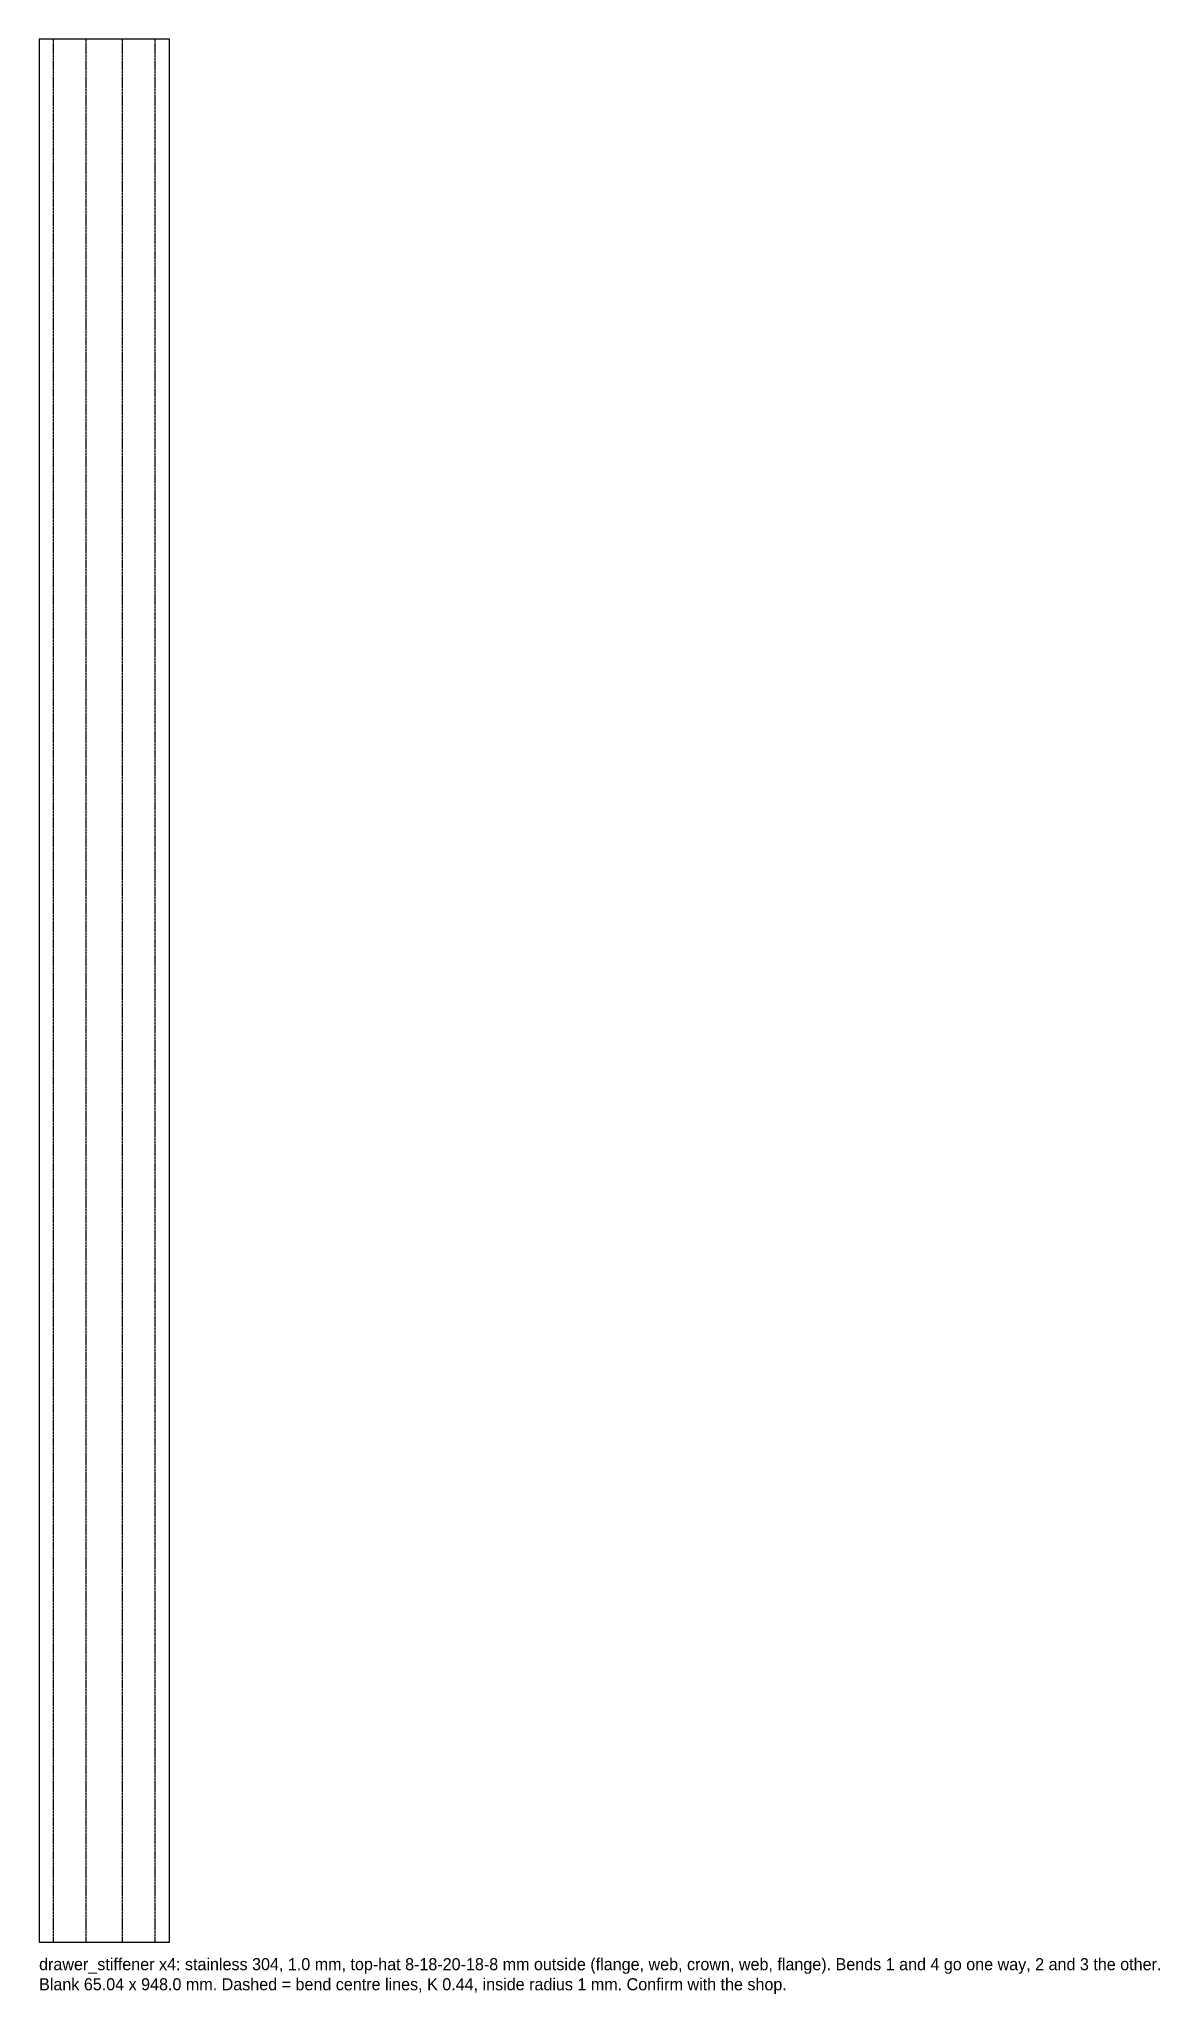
# Model space of a CAD drawing. Header units: millimetres. Extents: x 0 to 559, y -26 to 948.
import ezdxf

# ---------------------------------------------------------------- set-up
doc = ezdxf.new("R2010")
doc.units = ezdxf.units.MM
doc.linetypes.add('DASHED', pattern=[1.524, 1.27, -0.254])
for name, color, linetype in [('BEND', 1, 'Continuous'), ('CUT', 7, 'Continuous'), ('NOTE', 3, 'Continuous')]:
    doc.layers.add(name, color=color, linetype=linetype)

msp = doc.modelspace()

# ---------------------------------------------------------------- linework, layer by layer
at = {"layer": 'BEND', "linetype": 'DASHED'}
for p, q in [((7.13, 0), (7.13, 948)), ((23.39, 0), (23.39, 948)), ((41.65, 0), (41.65, 948)), ((57.91, 0), (57.91, 948))]:
    msp.add_line(p, q, dxfattribs=at)
at = {"layer": 'CUT'}
msp.add_lwpolyline([(0, 0), (65.04, 0), (65.04, 948), (0, 948)], close=True, dxfattribs=at)

# ---------------------------------------------------------------- texts
at = {"layer": 'NOTE'}
for s, p in [('drawer_stiffener x4: stainless 304, 1.0 mm, top-hat 8-18-20-18-8 mm outside (flange, web, crown, web, flange). Bends 1 and 4 go one way, 2 and 3 the other.', (0, -14)), ('Blank 65.04 x 948.0 mm. Dashed = bend centre lines, K 0.44, inside radius 1 mm. Confirm with the shop.', (0, -24))]:
    msp.add_text(s, height=6, dxfattribs=at).set_placement(p)

doc.saveas('drawing.dxf')
